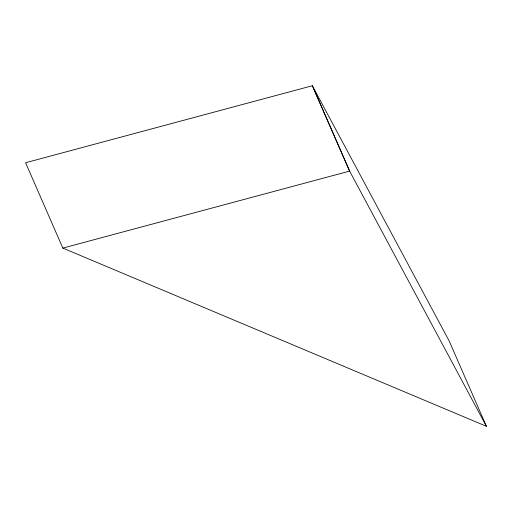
<?xml version="1.0" encoding="UTF-8"?>
<svg xmlns="http://www.w3.org/2000/svg" width="512" height="512" viewBox="0 0 512 512"><rect width="100%" height="100%" fill="white"/><g stroke="black" fill="none" stroke-linecap="round" stroke-linejoin="round"><path stroke-width="0.77" d="M312.352 85.728L25.6 162.739L62.842 248.096L486.4 426.298L449.158 340.941L312.352 85.728L349.626 171.142L312.365 85.702M349.574 171.123L62.842 248.096M349.645 171.11L349.382 170.694L486.4 426.298"/></g></svg>
